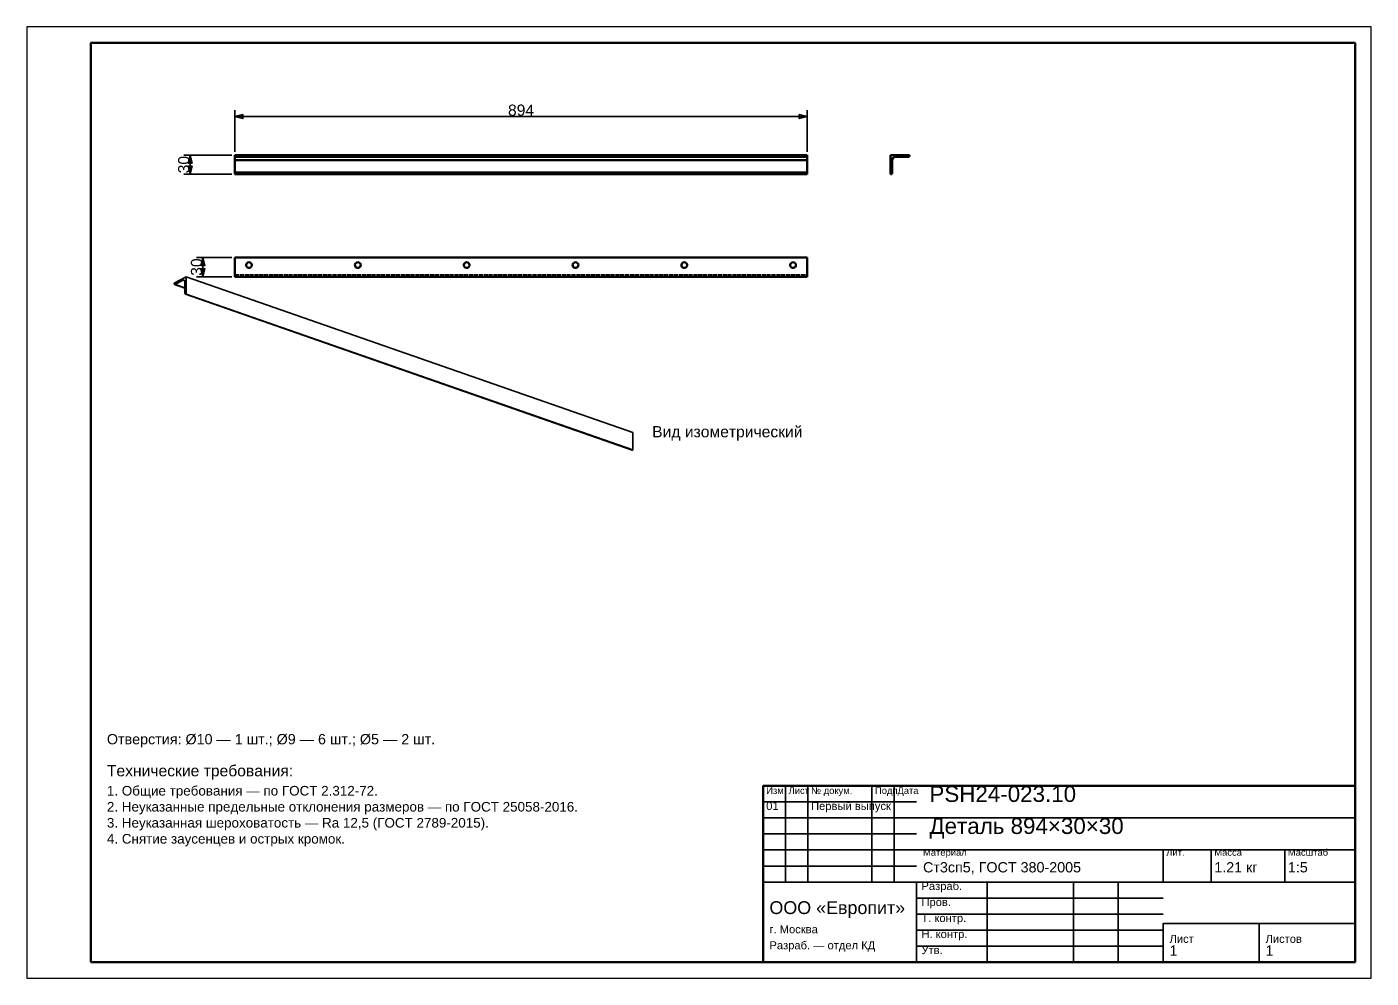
# Model space of a CAD drawing. Header units: millimetres. Extents: x 0 to 420, y 0 to 297.
import ezdxf
from ezdxf.enums import TextEntityAlignment as Align

# ---------------------------------------------------------------- set-up
doc = ezdxf.new("R2010")
doc.units = ezdxf.units.MM
doc.linetypes.add('DASHED', pattern=[1.524, 1.27, -0.254])
doc.styles.add('GOST', font='Arial')

msp = doc.modelspace()

# ---------------------------------------------------------------- linework, layer by layer
at = {"color": 7, "lineweight": 35}
for p, q in [((65, 258), (65, 271)), ((65, 269), (243.8, 269)), ((243.8, 258), (243.8, 271)), ((64, 257), (49, 257)), ((51, 251), (51, 257)), ((64, 251), (49, 251)), ((64, 225), (53, 225)), ((55, 219), (55, 225)), ((64, 219), (53, 219)), ((237, 30), (237, 60)), ((244, 30), (244, 60)), ((264, 30), (264, 60)), ((271, 30), (271, 60)), ((230, 55), (278, 55)), ((230, 50), (278, 50)), ((278, 50), (415, 50)), ((230, 45), (278, 45)), ((230, 40), (278, 40)), ((278, 40), (415, 40)), ((355, 30), (355, 40)), ((370, 30), (370, 40)), ((393, 30), (393, 40)), ((230, 35), (278, 35)), ((230, 30), (278, 30)), ((278, 30), (415, 30)), ((300, 5), (300, 30)), ((327, 5), (327, 30)), ((341, 5), (341, 30)), ((278, 25), (355, 25)), ((278, 20), (355, 20)), ((355, 17), (415, 17)), ((278, 15), (355, 15)), ((278, 10), (355, 10))]:
    msp.add_line(p, q, dxfattribs=at)
at = {"color": 1, "lineweight": 70}
for p, q in [((65, 257), (65, 256.9)), ((243.8, 257), (65, 257)), ((65, 256.9), (65, 256.84)), ((243.8, 256.9), (65, 256.9)), ((65, 256.84), (65, 256.79)), ((65, 256.79), (65, 256.73)), ((65, 256.73), (65, 256.68)), ((65, 256.68), (65, 256.63)), ((65, 256.63), (65, 256.59)), ((65, 256.59), (65, 256.55)), ((65, 256.55), (65, 256.51)), ((65, 256.51), (65, 256.48)), ((65, 256.48), (65, 256.45)), ((65, 256.45), (65, 256.43)), ((65, 256.43), (65, 256.41)), ((65, 256.41), (65, 256.4)), ((68.5, 256.4), (65, 256.4)), ((65, 256.4), (65, 256.39)), ((243.8, 256.4), (65, 256.4)), ((65, 256.4), (65, 256.4)), ((65, 256.39), (65, 256.37)), ((65, 256.37), (65, 256.34)), ((65, 256.34), (65, 256.3)), ((65, 256.3), (65, 256.25)), ((65, 256.25), (65, 256.18)), ((68.51, 256.4), (68.5, 256.4)), ((68.52, 256.4), (68.51, 256.4)), ((68.55, 256.4), (68.52, 256.4)), ((68.59, 256.4), (68.55, 256.4)), ((68.64, 256.4), (68.59, 256.4)), ((68.7, 256.4), (68.64, 256.4)), ((68.76, 256.4), (68.7, 256.4)), ((68.84, 256.4), (68.76, 256.4)), ((68.92, 256.4), (68.84, 256.4)), ((69.01, 256.4), (68.92, 256.4)), ((69.1, 256.4), (69.01, 256.4)), ((69.2, 256.4), (69.1, 256.4)), ((69.3, 256.4), (69.2, 256.4)), ((69.4, 256.4), (69.3, 256.4)), ((69.5, 256.4), (69.4, 256.4)), ((69.6, 256.4), (69.5, 256.4)), ((69.7, 256.4), (69.6, 256.4)), ((69.79, 256.4), (69.7, 256.4)), ((69.88, 256.4), (69.79, 256.4)), ((69.96, 256.4), (69.88, 256.4)), ((70.04, 256.4), (69.96, 256.4)), ((70.1, 256.4), (70.04, 256.4)), ((70.16, 256.4), (70.1, 256.4)), ((70.21, 256.4), (70.16, 256.4)), ((70.25, 256.4), (70.21, 256.4)), ((70.28, 256.4), (70.25, 256.4)), ((70.29, 256.4), (70.28, 256.4)), ((70.3, 256.4), (70.29, 256.4)), ((102.5, 256.4), (70.3, 256.4)), ((102.51, 256.4), (102.5, 256.4)), ((102.52, 256.4), (102.51, 256.4)), ((102.55, 256.4), (102.52, 256.4)), ((102.59, 256.4), (102.55, 256.4)), ((102.64, 256.4), (102.59, 256.4)), ((102.7, 256.4), (102.64, 256.4)), ((102.76, 256.4), (102.7, 256.4)), ((102.84, 256.4), (102.76, 256.4)), ((102.92, 256.4), (102.84, 256.4)), ((103.01, 256.4), (102.92, 256.4)), ((103.1, 256.4), (103.01, 256.4)), ((103.2, 256.4), (103.1, 256.4)), ((103.3, 256.4), (103.2, 256.4)), ((103.4, 256.4), (103.3, 256.4)), ((103.5, 256.4), (103.4, 256.4)), ((103.6, 256.4), (103.5, 256.4)), ((103.7, 256.4), (103.6, 256.4)), ((103.79, 256.4), (103.7, 256.4)), ((103.88, 256.4), (103.79, 256.4)), ((103.96, 256.4), (103.88, 256.4)), ((104.04, 256.4), (103.96, 256.4)), ((104.1, 256.4), (104.04, 256.4)), ((104.16, 256.4), (104.1, 256.4)), ((104.21, 256.4), (104.16, 256.4)), ((104.25, 256.4), (104.21, 256.4)), ((104.28, 256.4), (104.25, 256.4)), ((104.29, 256.4), (104.28, 256.4)), ((104.3, 256.4), (104.29, 256.4)), ((136.5, 256.4), (104.3, 256.4)), ((136.51, 256.4), (136.5, 256.4)), ((136.52, 256.4), (136.51, 256.4)), ((136.55, 256.4), (136.52, 256.4)), ((136.59, 256.4), (136.55, 256.4)), ((136.64, 256.4), (136.59, 256.4)), ((136.7, 256.4), (136.64, 256.4)), ((136.76, 256.4), (136.7, 256.4)), ((136.84, 256.4), (136.76, 256.4)), ((136.92, 256.4), (136.84, 256.4)), ((137.01, 256.4), (136.92, 256.4)), ((137.1, 256.4), (137.01, 256.4)), ((137.2, 256.4), (137.1, 256.4)), ((137.3, 256.4), (137.2, 256.4)), ((137.4, 256.4), (137.3, 256.4)), ((137.5, 256.4), (137.4, 256.4)), ((137.6, 256.4), (137.5, 256.4)), ((137.7, 256.4), (137.6, 256.4)), ((137.79, 256.4), (137.7, 256.4)), ((137.88, 256.4), (137.79, 256.4)), ((137.96, 256.4), (137.88, 256.4)), ((138.04, 256.4), (137.96, 256.4)), ((138.1, 256.4), (138.04, 256.4)), ((138.16, 256.4), (138.1, 256.4)), ((138.21, 256.4), (138.16, 256.4)), ((138.25, 256.4), (138.21, 256.4)), ((138.28, 256.4), (138.25, 256.4)), ((138.29, 256.4), (138.28, 256.4)), ((138.3, 256.4), (138.29, 256.4)), ((170.5, 256.4), (138.3, 256.4)), ((170.51, 256.4), (170.5, 256.4)), ((170.52, 256.4), (170.51, 256.4)), ((170.55, 256.4), (170.52, 256.4)), ((170.59, 256.4), (170.55, 256.4)), ((170.64, 256.4), (170.59, 256.4)), ((170.7, 256.4), (170.64, 256.4)), ((170.76, 256.4), (170.7, 256.4)), ((170.84, 256.4), (170.76, 256.4)), ((170.92, 256.4), (170.84, 256.4)), ((171.01, 256.4), (170.92, 256.4)), ((171.1, 256.4), (171.01, 256.4)), ((171.2, 256.4), (171.1, 256.4)), ((171.3, 256.4), (171.2, 256.4)), ((171.4, 256.4), (171.3, 256.4)), ((171.5, 256.4), (171.4, 256.4)), ((171.6, 256.4), (171.5, 256.4)), ((171.7, 256.4), (171.6, 256.4)), ((171.79, 256.4), (171.7, 256.4)), ((171.88, 256.4), (171.79, 256.4)), ((171.96, 256.4), (171.88, 256.4)), ((172.04, 256.4), (171.96, 256.4)), ((172.1, 256.4), (172.04, 256.4)), ((172.16, 256.4), (172.1, 256.4)), ((172.21, 256.4), (172.16, 256.4)), ((172.25, 256.4), (172.21, 256.4)), ((172.28, 256.4), (172.25, 256.4)), ((172.29, 256.4), (172.28, 256.4)), ((172.3, 256.4), (172.29, 256.4)), ((204.5, 256.4), (172.3, 256.4)), ((204.51, 256.4), (204.5, 256.4)), ((204.52, 256.4), (204.51, 256.4)), ((204.55, 256.4), (204.52, 256.4)), ((204.59, 256.4), (204.55, 256.4)), ((204.64, 256.4), (204.59, 256.4)), ((204.7, 256.4), (204.64, 256.4)), ((204.76, 256.4), (204.7, 256.4)), ((204.84, 256.4), (204.76, 256.4)), ((204.92, 256.4), (204.84, 256.4)), ((205.01, 256.4), (204.92, 256.4)), ((205.1, 256.4), (205.01, 256.4)), ((205.2, 256.4), (205.1, 256.4)), ((205.3, 256.4), (205.2, 256.4)), ((205.4, 256.4), (205.3, 256.4)), ((205.5, 256.4), (205.4, 256.4)), ((205.6, 256.4), (205.5, 256.4)), ((205.7, 256.4), (205.6, 256.4)), ((205.79, 256.4), (205.7, 256.4)), ((205.88, 256.4), (205.79, 256.4)), ((205.96, 256.4), (205.88, 256.4)), ((206.04, 256.4), (205.96, 256.4)), ((206.1, 256.4), (206.04, 256.4)), ((206.16, 256.4), (206.1, 256.4)), ((206.21, 256.4), (206.16, 256.4)), ((206.25, 256.4), (206.21, 256.4)), ((206.28, 256.4), (206.25, 256.4)), ((206.29, 256.4), (206.28, 256.4)), ((206.3, 256.4), (206.29, 256.4)), ((238.5, 256.4), (206.3, 256.4)), ((238.51, 256.4), (238.5, 256.4)), ((238.52, 256.4), (238.51, 256.4)), ((238.55, 256.4), (238.52, 256.4)), ((238.59, 256.4), (238.55, 256.4)), ((238.64, 256.4), (238.59, 256.4)), ((238.7, 256.4), (238.64, 256.4)), ((238.76, 256.4), (238.7, 256.4)), ((238.84, 256.4), (238.76, 256.4)), ((238.92, 256.4), (238.84, 256.4)), ((239.01, 256.4), (238.92, 256.4)), ((239.1, 256.4), (239.01, 256.4)), ((239.2, 256.4), (239.1, 256.4)), ((239.3, 256.4), (239.2, 256.4)), ((239.4, 256.4), (239.3, 256.4)), ((239.5, 256.4), (239.4, 256.4)), ((239.6, 256.4), (239.5, 256.4)), ((239.7, 256.4), (239.6, 256.4)), ((239.79, 256.4), (239.7, 256.4)), ((239.88, 256.4), (239.79, 256.4)), ((239.96, 256.4), (239.88, 256.4)), ((240.04, 256.4), (239.96, 256.4)), ((240.1, 256.4), (240.04, 256.4)), ((240.16, 256.4), (240.1, 256.4)), ((240.21, 256.4), (240.16, 256.4)), ((240.25, 256.4), (240.21, 256.4)), ((240.28, 256.4), (240.25, 256.4)), ((240.29, 256.4), (240.28, 256.4)), ((240.3, 256.4), (240.29, 256.4)), ((243.8, 256.4), (240.3, 256.4)), ((243.8, 257), (243.8, 256.9)), ((243.8, 256.9), (243.8, 256.84)), ((243.8, 256.84), (243.8, 256.79)), ((243.8, 256.79), (243.8, 256.73)), ((243.8, 256.73), (243.8, 256.68)), ((243.8, 256.68), (243.8, 256.63)), ((243.8, 256.63), (243.8, 256.59)), ((243.8, 256.59), (243.8, 256.55)), ((243.8, 256.55), (243.8, 256.51)), ((243.8, 256.51), (243.8, 256.48)), ((243.8, 256.48), (243.8, 256.45)), ((243.8, 256.45), (243.8, 256.43)), ((243.8, 256.43), (243.8, 256.41)), ((243.8, 256.41), (243.8, 256.4)), ((243.8, 256.4), (243.8, 256.39)), ((243.8, 256.4), (243.8, 256.4)), ((243.8, 256.39), (243.8, 256.37)), ((243.8, 256.37), (243.8, 256.34)), ((243.8, 256.34), (243.8, 256.3)), ((243.8, 256.3), (243.8, 256.25)), ((243.8, 256.25), (243.8, 256.18)), ((269.8, 257), (275.8, 257)), ((269.8, 251), (269.8, 257)), ((270.81, 256.21), (270.59, 255.99)), ((271.09, 256.35), (270.81, 256.21)), ((271.4, 256.4), (271.09, 256.35)), ((275.3, 256.4), (271.4, 256.4)), ((275.49, 256.44), (275.3, 256.4)), ((275.65, 256.55), (275.49, 256.44)), ((275.76, 256.71), (275.65, 256.55)), ((275.8, 256.9), (275.76, 256.71)), ((275.8, 257), (275.8, 256.9)), ((65, 256.18), (65, 256.11)), ((65, 256.11), (65, 256.02)), ((65, 256.02), (65, 255.93)), ((65, 255.93), (65, 255.83)), ((65, 255.83), (65, 255.73)), ((65, 255.73), (65, 255.62)), ((65, 255.62), (65, 255.51)), ((65, 255.51), (65, 255.4)), ((65, 255.4), (65, 251.5)), ((243.8, 255.4), (65, 255.4)), ((243.8, 256.18), (243.8, 256.11)), ((243.8, 256.11), (243.8, 256.02)), ((243.8, 256.02), (243.8, 255.93)), ((243.8, 255.93), (243.8, 255.83)), ((243.8, 255.83), (243.8, 255.73)), ((243.8, 255.73), (243.8, 255.62)), ((243.8, 255.62), (243.8, 255.51)), ((243.8, 255.51), (243.8, 255.4)), ((243.8, 255.4), (243.8, 251.5)), ((270.45, 255.71), (270.4, 255.4)), ((270.4, 255.4), (270.4, 251.5)), ((270.59, 255.99), (270.45, 255.71)), ((65, 251.5), (65, 251.44)), ((243.8, 251.5), (65, 251.5)), ((65, 251.44), (65, 251.39)), ((65, 251.39), (65, 251.33)), ((65, 251.33), (65, 251.28)), ((65, 251.28), (65, 251.23)), ((65, 251.23), (65, 251.19)), ((65, 251.19), (65, 251.15)), ((65, 251.15), (65, 251.11)), ((65, 251.11), (65, 251.08)), ((65, 251.08), (65, 251.05)), ((65, 251.05), (65, 251.03)), ((65, 251.03), (65, 251.01)), ((65, 251.01), (65, 251)), ((243.8, 251), (65, 251)), ((65, 251), (65, 251)), ((243.8, 251.5), (243.8, 251.44)), ((243.8, 251.44), (243.8, 251.39)), ((243.8, 251.39), (243.8, 251.33)), ((243.8, 251.33), (243.8, 251.28)), ((243.8, 251.28), (243.8, 251.23)), ((243.8, 251.23), (243.8, 251.19)), ((243.8, 251.19), (243.8, 251.15)), ((243.8, 251.15), (243.8, 251.11)), ((243.8, 251.11), (243.8, 251.08)), ((243.8, 251.08), (243.8, 251.05)), ((243.8, 251.05), (243.8, 251.03)), ((243.8, 251.03), (243.8, 251.01)), ((243.8, 251.01), (243.8, 251)), ((243.8, 251), (243.8, 251)), ((269.9, 251), (269.8, 251)), ((270.09, 251.04), (269.9, 251)), ((270.25, 251.15), (270.09, 251.04)), ((270.36, 251.31), (270.25, 251.15)), ((270.4, 251.5), (270.36, 251.31)), ((65, 225), (243.8, 225)), ((65, 219), (65, 225)), ((68.59, 223), (68.5, 222.68)), ((68.5, 222.68), (68.53, 222.35)), ((68.79, 223.27), (68.59, 223)), ((69.07, 223.44), (68.79, 223.27)), ((69.4, 223.5), (69.07, 223.44)), ((69.73, 223.44), (69.4, 223.5)), ((70.01, 223.27), (69.73, 223.44)), ((70.21, 223), (70.01, 223.27)), ((70.3, 222.68), (70.21, 223)), ((70.27, 222.35), (70.3, 222.68)), ((102.59, 223), (102.5, 222.68)), ((102.5, 222.68), (102.53, 222.35)), ((102.79, 223.27), (102.59, 223)), ((103.07, 223.44), (102.79, 223.27)), ((103.4, 223.5), (103.07, 223.44)), ((103.73, 223.44), (103.4, 223.5)), ((104.01, 223.27), (103.73, 223.44)), ((104.21, 223), (104.01, 223.27)), ((104.3, 222.68), (104.21, 223)), ((104.27, 222.35), (104.3, 222.68)), ((136.59, 223), (136.5, 222.68)), ((136.5, 222.68), (136.53, 222.35)), ((136.79, 223.27), (136.59, 223)), ((137.07, 223.44), (136.79, 223.27)), ((137.4, 223.5), (137.07, 223.44)), ((137.73, 223.44), (137.4, 223.5)), ((138.01, 223.27), (137.73, 223.44)), ((138.21, 223), (138.01, 223.27)), ((138.3, 222.68), (138.21, 223)), ((138.27, 222.35), (138.3, 222.68)), ((170.59, 223), (170.5, 222.68)), ((170.5, 222.68), (170.53, 222.35)), ((170.79, 223.27), (170.59, 223)), ((171.07, 223.44), (170.79, 223.27)), ((171.4, 223.5), (171.07, 223.44)), ((171.73, 223.44), (171.4, 223.5)), ((172.01, 223.27), (171.73, 223.44)), ((172.21, 223), (172.01, 223.27)), ((172.3, 222.68), (172.21, 223)), ((172.27, 222.35), (172.3, 222.68)), ((204.59, 223), (204.5, 222.68)), ((204.5, 222.68), (204.53, 222.35)), ((204.79, 223.27), (204.59, 223)), ((205.07, 223.44), (204.79, 223.27)), ((205.4, 223.5), (205.07, 223.44)), ((205.73, 223.44), (205.4, 223.5)), ((206.01, 223.27), (205.73, 223.44)), ((206.21, 223), (206.01, 223.27)), ((206.3, 222.68), (206.21, 223)), ((206.27, 222.35), (206.3, 222.68)), ((238.59, 223), (238.5, 222.68)), ((238.5, 222.68), (238.53, 222.35)), ((238.79, 223.27), (238.59, 223)), ((239.07, 223.44), (238.79, 223.27)), ((239.4, 223.5), (239.07, 223.44)), ((239.73, 223.44), (239.4, 223.5)), ((240.01, 223.27), (239.73, 223.44)), ((240.21, 223), (240.01, 223.27)), ((240.3, 222.68), (240.21, 223)), ((240.27, 222.35), (240.3, 222.68)), ((243.8, 219), (243.8, 225)), ((65, 219), (243.8, 219)), ((68.53, 222.35), (68.68, 222.06)), ((68.68, 222.06), (68.93, 221.83)), ((68.93, 221.83), (69.23, 221.72)), ((69.23, 221.72), (69.57, 221.72)), ((69.57, 221.72), (69.87, 221.83)), ((69.87, 221.83), (70.12, 222.06)), ((70.12, 222.06), (70.27, 222.35)), ((102.53, 222.35), (102.68, 222.06)), ((102.68, 222.06), (102.93, 221.83)), ((102.93, 221.83), (103.23, 221.72)), ((103.23, 221.72), (103.57, 221.72)), ((103.57, 221.72), (103.87, 221.83)), ((103.87, 221.83), (104.12, 222.06)), ((104.12, 222.06), (104.27, 222.35)), ((136.53, 222.35), (136.68, 222.06)), ((136.68, 222.06), (136.93, 221.83)), ((136.93, 221.83), (137.23, 221.72)), ((137.23, 221.72), (137.57, 221.72)), ((137.57, 221.72), (137.87, 221.83)), ((137.87, 221.83), (138.12, 222.06)), ((138.12, 222.06), (138.27, 222.35)), ((170.53, 222.35), (170.68, 222.06)), ((170.68, 222.06), (170.93, 221.83)), ((170.93, 221.83), (171.23, 221.72)), ((171.23, 221.72), (171.57, 221.72)), ((171.57, 221.72), (171.87, 221.83)), ((171.87, 221.83), (172.12, 222.06)), ((172.12, 222.06), (172.27, 222.35)), ((204.53, 222.35), (204.68, 222.06)), ((204.68, 222.06), (204.93, 221.83)), ((204.93, 221.83), (205.23, 221.72)), ((205.23, 221.72), (205.57, 221.72)), ((205.57, 221.72), (205.87, 221.83)), ((205.87, 221.83), (206.12, 222.06)), ((206.12, 222.06), (206.27, 222.35)), ((238.53, 222.35), (238.68, 222.06)), ((238.68, 222.06), (238.93, 221.83)), ((238.93, 221.83), (239.23, 221.72)), ((239.23, 221.72), (239.57, 221.72)), ((239.57, 221.72), (239.87, 221.83)), ((239.87, 221.83), (240.12, 222.06)), ((240.12, 222.06), (240.27, 222.35))]:
    msp.add_line(p, q, dxfattribs=at)
at = {"color": 5, "linetype": 'DASHED', "lineweight": 35}
for p, q in [((243.8, 257), (65, 257)), ((65, 251), (65, 257)), ((68.52, 257), (68.5, 257)), ((68.5, 257), (68.51, 257)), ((68.5, 256.4), (68.52, 256.4)), ((70.3, 256.4), (68.5, 256.4)), ((68.51, 257), (68.52, 257)), ((68.59, 257), (68.52, 257)), ((68.52, 257), (68.55, 257)), ((68.52, 256.4), (68.59, 256.4)), ((68.55, 257), (68.59, 257)), ((68.7, 257), (68.59, 257)), ((68.59, 257), (68.64, 257)), ((68.59, 256.4), (68.7, 256.4)), ((68.64, 257), (68.7, 257)), ((68.84, 257), (68.7, 257)), ((68.7, 257), (68.76, 257)), ((68.7, 256.4), (68.84, 256.4)), ((68.76, 257), (68.84, 257)), ((69.01, 257), (68.84, 257)), ((68.84, 257), (68.92, 257)), ((68.84, 256.4), (69.01, 256.4)), ((68.92, 257), (69.01, 257)), ((69.2, 257), (69.01, 257)), ((69.01, 257), (69.1, 257)), ((69.01, 256.4), (69.2, 256.4)), ((69.1, 257), (69.2, 257)), ((69.4, 257), (69.2, 257)), ((69.2, 257), (69.3, 257)), ((69.2, 256.4), (69.4, 256.4)), ((69.3, 257), (69.4, 257)), ((69.4, 257), (69.5, 257)), ((69.6, 257), (69.4, 257)), ((69.4, 256.4), (69.6, 256.4)), ((69.5, 257), (69.6, 257)), ((69.6, 257), (69.7, 257)), ((69.79, 257), (69.6, 257)), ((69.6, 256.4), (69.79, 256.4)), ((69.7, 257), (69.79, 257)), ((69.79, 257), (69.88, 257)), ((69.96, 257), (69.79, 257)), ((69.79, 256.4), (69.96, 256.4)), ((69.88, 257), (69.96, 257)), ((69.96, 257), (70.04, 257)), ((70.1, 257), (69.96, 257)), ((69.96, 256.4), (70.1, 256.4)), ((70.04, 257), (70.1, 257)), ((70.1, 257), (70.16, 257)), ((70.21, 257), (70.1, 257)), ((70.1, 256.4), (70.21, 256.4)), ((70.16, 257), (70.21, 257)), ((70.21, 257), (70.25, 257)), ((70.28, 257), (70.21, 257)), ((70.21, 256.4), (70.28, 256.4)), ((70.25, 257), (70.28, 257)), ((70.28, 257), (70.29, 257)), ((70.3, 257), (70.28, 257)), ((70.28, 256.4), (70.3, 256.4)), ((70.29, 257), (70.3, 257)), ((102.52, 257), (102.5, 257)), ((102.5, 257), (102.51, 257)), ((102.5, 256.4), (102.52, 256.4)), ((104.3, 256.4), (102.5, 256.4)), ((102.51, 257), (102.52, 257)), ((102.59, 257), (102.52, 257)), ((102.52, 257), (102.55, 257)), ((102.52, 256.4), (102.59, 256.4)), ((102.55, 257), (102.59, 257)), ((102.7, 257), (102.59, 257)), ((102.59, 257), (102.64, 257)), ((102.59, 256.4), (102.7, 256.4)), ((102.64, 257), (102.7, 257)), ((102.84, 257), (102.7, 257)), ((102.7, 257), (102.76, 257)), ((102.7, 256.4), (102.84, 256.4)), ((102.76, 257), (102.84, 257)), ((103.01, 257), (102.84, 257)), ((102.84, 257), (102.92, 257)), ((102.84, 256.4), (103.01, 256.4)), ((102.92, 257), (103.01, 257)), ((103.2, 257), (103.01, 257)), ((103.01, 257), (103.1, 257)), ((103.01, 256.4), (103.2, 256.4)), ((103.1, 257), (103.2, 257)), ((103.4, 257), (103.2, 257)), ((103.2, 257), (103.3, 257)), ((103.2, 256.4), (103.4, 256.4)), ((103.3, 257), (103.4, 257)), ((103.4, 257), (103.5, 257)), ((103.6, 257), (103.4, 257)), ((103.4, 256.4), (103.6, 256.4)), ((103.5, 257), (103.6, 257)), ((103.6, 257), (103.7, 257)), ((103.79, 257), (103.6, 257)), ((103.6, 256.4), (103.79, 256.4)), ((103.7, 257), (103.79, 257)), ((103.79, 257), (103.88, 257)), ((103.96, 257), (103.79, 257)), ((103.79, 256.4), (103.96, 256.4)), ((103.88, 257), (103.96, 257)), ((103.96, 257), (104.04, 257)), ((104.1, 257), (103.96, 257)), ((103.96, 256.4), (104.1, 256.4)), ((104.04, 257), (104.1, 257)), ((104.1, 257), (104.16, 257)), ((104.21, 257), (104.1, 257)), ((104.1, 256.4), (104.21, 256.4)), ((104.16, 257), (104.21, 257)), ((104.21, 257), (104.25, 257)), ((104.28, 257), (104.21, 257)), ((104.21, 256.4), (104.28, 256.4)), ((104.25, 257), (104.28, 257)), ((104.28, 257), (104.29, 257)), ((104.3, 257), (104.28, 257)), ((104.28, 256.4), (104.3, 256.4)), ((104.29, 257), (104.3, 257)), ((136.52, 257), (136.5, 257)), ((136.5, 257), (136.51, 257)), ((136.5, 256.4), (136.52, 256.4)), ((138.3, 256.4), (136.5, 256.4)), ((136.51, 257), (136.52, 257)), ((136.59, 257), (136.52, 257)), ((136.52, 257), (136.55, 257)), ((136.52, 256.4), (136.59, 256.4)), ((136.55, 257), (136.59, 257)), ((136.7, 257), (136.59, 257)), ((136.59, 257), (136.64, 257)), ((136.59, 256.4), (136.7, 256.4)), ((136.64, 257), (136.7, 257)), ((136.84, 257), (136.7, 257)), ((136.7, 257), (136.76, 257)), ((136.7, 256.4), (136.84, 256.4)), ((136.76, 257), (136.84, 257)), ((137.01, 257), (136.84, 257)), ((136.84, 257), (136.92, 257)), ((136.84, 256.4), (137.01, 256.4)), ((136.92, 257), (137.01, 257)), ((137.2, 257), (137.01, 257)), ((137.01, 257), (137.1, 257)), ((137.01, 256.4), (137.2, 256.4)), ((137.1, 257), (137.2, 257)), ((137.4, 257), (137.2, 257)), ((137.2, 257), (137.3, 257)), ((137.2, 256.4), (137.4, 256.4)), ((137.3, 257), (137.4, 257)), ((137.4, 257), (137.5, 257)), ((137.6, 257), (137.4, 257)), ((137.4, 256.4), (137.6, 256.4)), ((137.5, 257), (137.6, 257)), ((137.6, 257), (137.7, 257)), ((137.79, 257), (137.6, 257)), ((137.6, 256.4), (137.79, 256.4)), ((137.7, 257), (137.79, 257)), ((137.79, 257), (137.88, 257)), ((137.96, 257), (137.79, 257)), ((137.79, 256.4), (137.96, 256.4)), ((137.88, 257), (137.96, 257)), ((137.96, 257), (138.04, 257)), ((138.1, 257), (137.96, 257)), ((137.96, 256.4), (138.1, 256.4)), ((138.04, 257), (138.1, 257)), ((138.1, 257), (138.16, 257)), ((138.21, 257), (138.1, 257)), ((138.1, 256.4), (138.21, 256.4)), ((138.16, 257), (138.21, 257)), ((138.21, 257), (138.25, 257)), ((138.28, 257), (138.21, 257)), ((138.21, 256.4), (138.28, 256.4)), ((138.25, 257), (138.28, 257)), ((138.28, 257), (138.29, 257)), ((138.3, 257), (138.28, 257)), ((138.28, 256.4), (138.3, 256.4)), ((138.29, 257), (138.3, 257)), ((170.52, 257), (170.5, 257)), ((170.5, 257), (170.51, 257)), ((170.5, 256.4), (170.52, 256.4)), ((172.3, 256.4), (170.5, 256.4)), ((170.51, 257), (170.52, 257)), ((170.59, 257), (170.52, 257)), ((170.52, 257), (170.55, 257)), ((170.52, 256.4), (170.59, 256.4)), ((170.55, 257), (170.59, 257)), ((170.7, 257), (170.59, 257)), ((170.59, 257), (170.64, 257)), ((170.59, 256.4), (170.7, 256.4)), ((170.64, 257), (170.7, 257)), ((170.84, 257), (170.7, 257)), ((170.7, 257), (170.76, 257)), ((170.7, 256.4), (170.84, 256.4)), ((170.76, 257), (170.84, 257)), ((171.01, 257), (170.84, 257)), ((170.84, 257), (170.92, 257)), ((170.84, 256.4), (171.01, 256.4)), ((170.92, 257), (171.01, 257)), ((171.2, 257), (171.01, 257)), ((171.01, 257), (171.1, 257)), ((171.01, 256.4), (171.2, 256.4)), ((171.1, 257), (171.2, 257)), ((171.4, 257), (171.2, 257)), ((171.2, 257), (171.3, 257)), ((171.2, 256.4), (171.4, 256.4)), ((171.3, 257), (171.4, 257)), ((171.4, 257), (171.5, 257)), ((171.6, 257), (171.4, 257)), ((171.4, 256.4), (171.6, 256.4)), ((171.5, 257), (171.6, 257)), ((171.6, 257), (171.7, 257)), ((171.79, 257), (171.6, 257)), ((171.6, 256.4), (171.79, 256.4)), ((171.7, 257), (171.79, 257)), ((171.79, 257), (171.88, 257)), ((171.96, 257), (171.79, 257)), ((171.79, 256.4), (171.96, 256.4)), ((171.88, 257), (171.96, 257)), ((171.96, 257), (172.04, 257)), ((172.1, 257), (171.96, 257)), ((171.96, 256.4), (172.1, 256.4)), ((172.04, 257), (172.1, 257)), ((172.1, 257), (172.16, 257)), ((172.21, 257), (172.1, 257)), ((172.1, 256.4), (172.21, 256.4)), ((172.16, 257), (172.21, 257)), ((172.21, 257), (172.25, 257)), ((172.28, 257), (172.21, 257)), ((172.21, 256.4), (172.28, 256.4)), ((172.25, 257), (172.28, 257)), ((172.28, 257), (172.29, 257)), ((172.3, 257), (172.28, 257)), ((172.28, 256.4), (172.3, 256.4)), ((172.29, 257), (172.3, 257)), ((204.52, 257), (204.5, 257)), ((204.5, 257), (204.51, 257)), ((204.5, 256.4), (204.52, 256.4)), ((206.3, 256.4), (204.5, 256.4)), ((204.51, 257), (204.52, 257)), ((204.59, 257), (204.52, 257)), ((204.52, 257), (204.55, 257)), ((204.52, 256.4), (204.59, 256.4)), ((204.55, 257), (204.59, 257)), ((204.7, 257), (204.59, 257)), ((204.59, 257), (204.64, 257)), ((204.59, 256.4), (204.7, 256.4)), ((204.64, 257), (204.7, 257)), ((204.84, 257), (204.7, 257)), ((204.7, 257), (204.76, 257)), ((204.7, 256.4), (204.84, 256.4)), ((204.76, 257), (204.84, 257)), ((205.01, 257), (204.84, 257)), ((204.84, 257), (204.92, 257)), ((204.84, 256.4), (205.01, 256.4)), ((204.92, 257), (205.01, 257)), ((205.2, 257), (205.01, 257)), ((205.01, 257), (205.1, 257)), ((205.01, 256.4), (205.2, 256.4)), ((205.1, 257), (205.2, 257)), ((205.4, 257), (205.2, 257)), ((205.2, 257), (205.3, 257)), ((205.2, 256.4), (205.4, 256.4)), ((205.3, 257), (205.4, 257)), ((205.4, 257), (205.5, 257)), ((205.6, 257), (205.4, 257)), ((205.4, 256.4), (205.6, 256.4)), ((205.5, 257), (205.6, 257)), ((205.6, 257), (205.7, 257)), ((205.79, 257), (205.6, 257)), ((205.6, 256.4), (205.79, 256.4)), ((205.7, 257), (205.79, 257)), ((205.79, 257), (205.88, 257)), ((205.96, 257), (205.79, 257)), ((205.79, 256.4), (205.96, 256.4)), ((205.88, 257), (205.96, 257)), ((205.96, 257), (206.04, 257)), ((206.1, 257), (205.96, 257)), ((205.96, 256.4), (206.1, 256.4)), ((206.04, 257), (206.1, 257)), ((206.1, 257), (206.16, 257)), ((206.21, 257), (206.1, 257)), ((206.1, 256.4), (206.21, 256.4)), ((206.16, 257), (206.21, 257)), ((206.21, 257), (206.25, 257)), ((206.28, 257), (206.21, 257)), ((206.21, 256.4), (206.28, 256.4)), ((206.25, 257), (206.28, 257)), ((206.28, 257), (206.29, 257)), ((206.3, 257), (206.28, 257)), ((206.28, 256.4), (206.3, 256.4)), ((206.29, 257), (206.3, 257)), ((238.52, 257), (238.5, 257)), ((238.5, 257), (238.51, 257)), ((238.5, 256.4), (238.52, 256.4)), ((240.3, 256.4), (238.5, 256.4)), ((238.51, 257), (238.52, 257)), ((238.59, 257), (238.52, 257)), ((238.52, 257), (238.55, 257)), ((238.52, 256.4), (238.59, 256.4)), ((238.55, 257), (238.59, 257)), ((238.7, 257), (238.59, 257)), ((238.59, 257), (238.64, 257)), ((238.59, 256.4), (238.7, 256.4)), ((238.64, 257), (238.7, 257)), ((238.84, 257), (238.7, 257)), ((238.7, 257), (238.76, 257)), ((238.7, 256.4), (238.84, 256.4)), ((238.76, 257), (238.84, 257)), ((239.01, 257), (238.84, 257)), ((238.84, 257), (238.92, 257)), ((238.84, 256.4), (239.01, 256.4)), ((238.92, 257), (239.01, 257)), ((239.2, 257), (239.01, 257)), ((239.01, 257), (239.1, 257)), ((239.01, 256.4), (239.2, 256.4)), ((239.1, 257), (239.2, 257)), ((239.4, 257), (239.2, 257)), ((239.2, 257), (239.3, 257)), ((239.2, 256.4), (239.4, 256.4)), ((239.3, 257), (239.4, 257)), ((239.4, 257), (239.5, 257)), ((239.6, 257), (239.4, 257)), ((239.4, 256.4), (239.6, 256.4)), ((239.5, 257), (239.6, 257)), ((239.6, 257), (239.7, 257)), ((239.79, 257), (239.6, 257)), ((239.6, 256.4), (239.79, 256.4)), ((239.7, 257), (239.79, 257)), ((239.79, 257), (239.88, 257)), ((239.96, 257), (239.79, 257)), ((239.79, 256.4), (239.96, 256.4)), ((239.88, 257), (239.96, 257)), ((239.96, 257), (240.04, 257)), ((240.1, 257), (239.96, 257)), ((239.96, 256.4), (240.1, 256.4)), ((240.04, 257), (240.1, 257)), ((240.1, 257), (240.16, 257)), ((240.21, 257), (240.1, 257)), ((240.1, 256.4), (240.21, 256.4)), ((240.16, 257), (240.21, 257)), ((240.21, 257), (240.25, 257)), ((240.28, 257), (240.21, 257)), ((240.21, 256.4), (240.28, 256.4)), ((240.25, 257), (240.28, 257)), ((240.28, 257), (240.29, 257)), ((240.3, 257), (240.28, 257)), ((240.28, 256.4), (240.3, 256.4)), ((240.29, 257), (240.3, 257)), ((243.8, 251), (243.8, 257)), ((269.8, 257), (275.8, 257)), ((269.8, 251), (269.8, 257)), ((270.81, 256.21), (270.59, 255.99)), ((271.09, 256.35), (270.81, 256.21)), ((271.4, 256.4), (271.09, 256.35)), ((275.3, 256.4), (271.4, 256.4)), ((272.52, 257), (272.5, 257)), ((272.5, 257), (272.52, 257)), ((272.52, 257), (272.5, 257)), ((272.5, 257), (272.52, 257)), ((272.52, 257), (272.5, 257)), ((272.5, 257), (272.52, 257)), ((272.52, 257), (272.5, 257)), ((272.5, 257), (272.52, 257)), ((272.52, 257), (272.5, 257)), ((272.5, 257), (272.52, 257)), ((272.52, 257), (272.5, 257)), ((272.5, 257), (272.52, 257)), ((272.52, 256.4), (272.5, 256.4)), ((272.5, 256.4), (272.52, 256.4)), ((272.52, 256.4), (272.5, 256.4)), ((272.5, 256.4), (272.52, 256.4)), ((272.52, 256.4), (272.5, 256.4)), ((272.5, 256.4), (272.52, 256.4)), ((272.52, 256.4), (272.5, 256.4)), ((272.5, 256.4), (272.52, 256.4)), ((272.52, 256.4), (272.5, 256.4)), ((272.5, 256.4), (272.52, 256.4)), ((272.52, 256.4), (272.5, 256.4)), ((272.5, 256.4), (272.52, 256.4)), ((272.59, 257), (272.52, 257)), ((272.52, 257), (272.59, 257)), ((272.59, 257), (272.52, 257)), ((272.52, 257), (272.59, 257)), ((272.59, 257), (272.52, 257)), ((272.52, 257), (272.59, 257)), ((272.59, 257), (272.52, 257)), ((272.52, 257), (272.59, 257)), ((272.59, 257), (272.52, 257)), ((272.52, 257), (272.59, 257)), ((272.59, 257), (272.52, 257)), ((272.52, 257), (272.59, 257)), ((272.59, 256.4), (272.52, 256.4)), ((272.52, 256.4), (272.59, 256.4)), ((272.59, 256.4), (272.52, 256.4)), ((272.52, 256.4), (272.59, 256.4)), ((272.59, 256.4), (272.52, 256.4)), ((272.52, 256.4), (272.59, 256.4)), ((272.59, 256.4), (272.52, 256.4)), ((272.52, 256.4), (272.59, 256.4)), ((272.59, 256.4), (272.52, 256.4)), ((272.52, 256.4), (272.59, 256.4)), ((272.59, 256.4), (272.52, 256.4)), ((272.52, 256.4), (272.59, 256.4)), ((272.7, 257), (272.59, 257)), ((272.59, 257), (272.7, 257)), ((272.7, 257), (272.59, 257)), ((272.59, 257), (272.7, 257)), ((272.7, 257), (272.59, 257)), ((272.59, 257), (272.7, 257)), ((272.7, 257), (272.59, 257)), ((272.59, 257), (272.7, 257)), ((272.7, 257), (272.59, 257)), ((272.59, 257), (272.7, 257)), ((272.7, 257), (272.59, 257)), ((272.59, 257), (272.7, 257)), ((272.7, 256.4), (272.59, 256.4)), ((272.59, 256.4), (272.7, 256.4)), ((272.7, 256.4), (272.59, 256.4)), ((272.59, 256.4), (272.7, 256.4)), ((272.7, 256.4), (272.59, 256.4)), ((272.59, 256.4), (272.7, 256.4)), ((272.7, 256.4), (272.59, 256.4)), ((272.59, 256.4), (272.7, 256.4)), ((272.7, 256.4), (272.59, 256.4)), ((272.59, 256.4), (272.7, 256.4)), ((272.7, 256.4), (272.59, 256.4)), ((272.59, 256.4), (272.7, 256.4)), ((272.84, 257), (272.7, 257)), ((272.7, 257), (272.84, 257)), ((272.84, 257), (272.7, 257)), ((272.7, 257), (272.84, 257)), ((272.84, 257), (272.7, 257)), ((272.7, 257), (272.84, 257)), ((272.84, 257), (272.7, 257)), ((272.7, 257), (272.84, 257)), ((272.84, 257), (272.7, 257)), ((272.7, 257), (272.84, 257)), ((272.84, 257), (272.7, 257)), ((272.7, 257), (272.84, 257)), ((272.84, 256.4), (272.7, 256.4)), ((272.7, 256.4), (272.84, 256.4)), ((272.84, 256.4), (272.7, 256.4)), ((272.7, 256.4), (272.84, 256.4)), ((272.84, 256.4), (272.7, 256.4)), ((272.7, 256.4), (272.84, 256.4)), ((272.84, 256.4), (272.7, 256.4)), ((272.7, 256.4), (272.84, 256.4)), ((272.84, 256.4), (272.7, 256.4)), ((272.7, 256.4), (272.84, 256.4)), ((272.84, 256.4), (272.7, 256.4)), ((272.7, 256.4), (272.84, 256.4)), ((273.01, 257), (272.84, 257)), ((272.84, 257), (273.01, 257)), ((273.01, 257), (272.84, 257)), ((272.84, 257), (273.01, 257)), ((273.01, 257), (272.84, 257)), ((272.84, 257), (273.01, 257)), ((273.01, 257), (272.84, 257)), ((272.84, 257), (273.01, 257)), ((273.01, 257), (272.84, 257)), ((272.84, 257), (273.01, 257)), ((273.01, 257), (272.84, 257)), ((272.84, 257), (273.01, 257)), ((273.01, 256.4), (272.84, 256.4)), ((272.84, 256.4), (273.01, 256.4)), ((273.01, 256.4), (272.84, 256.4)), ((272.84, 256.4), (273.01, 256.4)), ((273.01, 256.4), (272.84, 256.4)), ((272.84, 256.4), (273.01, 256.4)), ((273.01, 256.4), (272.84, 256.4)), ((272.84, 256.4), (273.01, 256.4)), ((273.01, 256.4), (272.84, 256.4)), ((272.84, 256.4), (273.01, 256.4)), ((273.01, 256.4), (272.84, 256.4)), ((272.84, 256.4), (273.01, 256.4)), ((273.2, 257), (273.01, 257)), ((273.01, 257), (273.2, 257)), ((273.2, 257), (273.01, 257)), ((273.01, 257), (273.2, 257)), ((273.2, 257), (273.01, 257)), ((273.01, 257), (273.2, 257)), ((273.2, 257), (273.01, 257)), ((273.01, 257), (273.2, 257)), ((273.2, 257), (273.01, 257)), ((273.01, 257), (273.2, 257)), ((273.2, 257), (273.01, 257)), ((273.01, 257), (273.2, 257)), ((273.2, 256.4), (273.01, 256.4)), ((273.01, 256.4), (273.2, 256.4)), ((273.2, 256.4), (273.01, 256.4)), ((273.01, 256.4), (273.2, 256.4)), ((273.2, 256.4), (273.01, 256.4)), ((273.01, 256.4), (273.2, 256.4)), ((273.2, 256.4), (273.01, 256.4)), ((273.01, 256.4), (273.2, 256.4)), ((273.2, 256.4), (273.01, 256.4)), ((273.01, 256.4), (273.2, 256.4)), ((273.2, 256.4), (273.01, 256.4)), ((273.01, 256.4), (273.2, 256.4)), ((273.4, 257), (273.2, 257)), ((273.2, 257), (273.4, 257)), ((273.4, 257), (273.2, 257)), ((273.2, 257), (273.4, 257)), ((273.4, 257), (273.2, 257)), ((273.2, 257), (273.4, 257)), ((273.4, 257), (273.2, 257)), ((273.2, 257), (273.4, 257)), ((273.4, 257), (273.2, 257)), ((273.2, 257), (273.4, 257)), ((273.4, 257), (273.2, 257)), ((273.2, 257), (273.4, 257)), ((273.4, 256.4), (273.2, 256.4)), ((273.2, 256.4), (273.4, 256.4)), ((273.4, 256.4), (273.2, 256.4)), ((273.2, 256.4), (273.4, 256.4)), ((273.4, 256.4), (273.2, 256.4)), ((273.2, 256.4), (273.4, 256.4)), ((273.4, 256.4), (273.2, 256.4)), ((273.2, 256.4), (273.4, 256.4)), ((273.4, 256.4), (273.2, 256.4)), ((273.2, 256.4), (273.4, 256.4)), ((273.4, 256.4), (273.2, 256.4)), ((273.2, 256.4), (273.4, 256.4)), ((273.6, 257), (273.4, 257)), ((273.4, 257), (273.6, 257)), ((273.6, 257), (273.4, 257)), ((273.4, 257), (273.6, 257)), ((273.6, 257), (273.4, 257)), ((273.4, 257), (273.6, 257)), ((273.6, 257), (273.4, 257)), ((273.4, 257), (273.6, 257)), ((273.6, 257), (273.4, 257)), ((273.4, 257), (273.6, 257)), ((273.6, 257), (273.4, 257)), ((273.4, 257), (273.6, 257)), ((273.6, 256.4), (273.4, 256.4)), ((273.4, 256.4), (273.6, 256.4)), ((273.6, 256.4), (273.4, 256.4)), ((273.4, 256.4), (273.6, 256.4)), ((273.6, 256.4), (273.4, 256.4)), ((273.4, 256.4), (273.6, 256.4)), ((273.6, 256.4), (273.4, 256.4)), ((273.4, 256.4), (273.6, 256.4)), ((273.6, 256.4), (273.4, 256.4)), ((273.4, 256.4), (273.6, 256.4)), ((273.6, 256.4), (273.4, 256.4)), ((273.4, 256.4), (273.6, 256.4)), ((273.79, 257), (273.6, 257)), ((273.6, 257), (273.79, 257)), ((273.79, 257), (273.6, 257)), ((273.6, 257), (273.79, 257)), ((273.79, 257), (273.6, 257)), ((273.6, 257), (273.79, 257)), ((273.79, 257), (273.6, 257)), ((273.6, 257), (273.79, 257)), ((273.79, 257), (273.6, 257)), ((273.6, 257), (273.79, 257)), ((273.79, 257), (273.6, 257)), ((273.6, 257), (273.79, 257)), ((273.79, 256.4), (273.6, 256.4)), ((273.6, 256.4), (273.79, 256.4)), ((273.79, 256.4), (273.6, 256.4)), ((273.6, 256.4), (273.79, 256.4)), ((273.79, 256.4), (273.6, 256.4)), ((273.6, 256.4), (273.79, 256.4)), ((273.79, 256.4), (273.6, 256.4)), ((273.6, 256.4), (273.79, 256.4)), ((273.79, 256.4), (273.6, 256.4)), ((273.6, 256.4), (273.79, 256.4)), ((273.79, 256.4), (273.6, 256.4)), ((273.6, 256.4), (273.79, 256.4)), ((273.96, 257), (273.79, 257)), ((273.79, 257), (273.96, 257)), ((273.96, 257), (273.79, 257)), ((273.79, 257), (273.96, 257)), ((273.96, 257), (273.79, 257)), ((273.79, 257), (273.96, 257)), ((273.96, 257), (273.79, 257)), ((273.79, 257), (273.96, 257)), ((273.96, 257), (273.79, 257)), ((273.79, 257), (273.96, 257)), ((273.96, 257), (273.79, 257)), ((273.79, 257), (273.96, 257)), ((273.96, 256.4), (273.79, 256.4)), ((273.79, 256.4), (273.96, 256.4)), ((273.96, 256.4), (273.79, 256.4)), ((273.79, 256.4), (273.96, 256.4)), ((273.96, 256.4), (273.79, 256.4)), ((273.79, 256.4), (273.96, 256.4)), ((273.96, 256.4), (273.79, 256.4)), ((273.79, 256.4), (273.96, 256.4)), ((273.96, 256.4), (273.79, 256.4)), ((273.79, 256.4), (273.96, 256.4)), ((273.96, 256.4), (273.79, 256.4)), ((273.79, 256.4), (273.96, 256.4)), ((274.1, 257), (273.96, 257)), ((273.96, 257), (274.1, 257)), ((274.1, 257), (273.96, 257)), ((273.96, 257), (274.1, 257)), ((274.1, 257), (273.96, 257)), ((273.96, 257), (274.1, 257)), ((274.1, 257), (273.96, 257)), ((273.96, 257), (274.1, 257)), ((274.1, 257), (273.96, 257)), ((273.96, 257), (274.1, 257)), ((274.1, 257), (273.96, 257)), ((273.96, 257), (274.1, 257)), ((274.1, 256.4), (273.96, 256.4)), ((273.96, 256.4), (274.1, 256.4)), ((274.1, 256.4), (273.96, 256.4)), ((273.96, 256.4), (274.1, 256.4)), ((274.1, 256.4), (273.96, 256.4)), ((273.96, 256.4), (274.1, 256.4)), ((274.1, 256.4), (273.96, 256.4)), ((273.96, 256.4), (274.1, 256.4)), ((274.1, 256.4), (273.96, 256.4)), ((273.96, 256.4), (274.1, 256.4)), ((274.1, 256.4), (273.96, 256.4)), ((273.96, 256.4), (274.1, 256.4)), ((274.21, 257), (274.1, 257)), ((274.1, 257), (274.21, 257)), ((274.21, 257), (274.1, 257)), ((274.1, 257), (274.21, 257)), ((274.21, 257), (274.1, 257)), ((274.1, 257), (274.21, 257)), ((274.21, 257), (274.1, 257)), ((274.1, 257), (274.21, 257)), ((274.21, 257), (274.1, 257)), ((274.1, 257), (274.21, 257)), ((274.21, 257), (274.1, 257)), ((274.1, 257), (274.21, 257)), ((274.21, 256.4), (274.1, 256.4)), ((274.1, 256.4), (274.21, 256.4)), ((274.21, 256.4), (274.1, 256.4)), ((274.1, 256.4), (274.21, 256.4)), ((274.21, 256.4), (274.1, 256.4)), ((274.1, 256.4), (274.21, 256.4)), ((274.21, 256.4), (274.1, 256.4)), ((274.1, 256.4), (274.21, 256.4)), ((274.21, 256.4), (274.1, 256.4)), ((274.1, 256.4), (274.21, 256.4)), ((274.21, 256.4), (274.1, 256.4)), ((274.1, 256.4), (274.21, 256.4)), ((274.28, 257), (274.21, 257)), ((274.21, 257), (274.28, 257)), ((274.28, 257), (274.21, 257)), ((274.21, 257), (274.28, 257)), ((274.28, 257), (274.21, 257)), ((274.21, 257), (274.28, 257)), ((274.28, 257), (274.21, 257)), ((274.21, 257), (274.28, 257)), ((274.28, 257), (274.21, 257)), ((274.21, 257), (274.28, 257)), ((274.28, 257), (274.21, 257)), ((274.21, 257), (274.28, 257)), ((274.28, 256.4), (274.21, 256.4)), ((274.21, 256.4), (274.28, 256.4)), ((274.28, 256.4), (274.21, 256.4)), ((274.21, 256.4), (274.28, 256.4)), ((274.28, 256.4), (274.21, 256.4)), ((274.21, 256.4), (274.28, 256.4)), ((274.28, 256.4), (274.21, 256.4)), ((274.21, 256.4), (274.28, 256.4)), ((274.28, 256.4), (274.21, 256.4)), ((274.21, 256.4), (274.28, 256.4)), ((274.28, 256.4), (274.21, 256.4)), ((274.21, 256.4), (274.28, 256.4)), ((274.3, 257), (274.28, 257)), ((274.28, 257), (274.3, 257)), ((274.3, 257), (274.28, 257)), ((274.28, 257), (274.3, 257)), ((274.3, 257), (274.28, 257)), ((274.28, 257), (274.3, 257)), ((274.3, 257), (274.28, 257)), ((274.28, 257), (274.3, 257)), ((274.3, 257), (274.28, 257)), ((274.28, 257), (274.3, 257)), ((274.3, 257), (274.28, 257)), ((274.28, 257), (274.3, 257)), ((274.3, 256.4), (274.28, 256.4)), ((274.28, 256.4), (274.3, 256.4)), ((274.3, 256.4), (274.28, 256.4)), ((274.28, 256.4), (274.3, 256.4)), ((274.3, 256.4), (274.28, 256.4)), ((274.28, 256.4), (274.3, 256.4)), ((274.3, 256.4), (274.28, 256.4)), ((274.28, 256.4), (274.3, 256.4)), ((274.3, 256.4), (274.28, 256.4)), ((274.28, 256.4), (274.3, 256.4)), ((274.3, 256.4), (274.28, 256.4)), ((274.28, 256.4), (274.3, 256.4)), ((274.3, 256.4), (274.3, 257)), ((274.3, 256.4), (274.3, 257)), ((274.3, 256.4), (274.3, 257)), ((274.3, 256.4), (274.3, 257)), ((274.3, 256.4), (274.3, 257)), ((274.3, 256.4), (274.3, 257)), ((275.49, 256.44), (275.3, 256.4)), ((275.65, 256.55), (275.49, 256.44)), ((275.76, 256.71), (275.65, 256.55)), ((275.8, 256.9), (275.76, 256.71)), ((275.8, 257), (275.8, 256.9)), ((270.45, 255.71), (270.4, 255.4)), ((270.4, 255.4), (270.4, 251.5)), ((270.59, 255.99), (270.45, 255.71)), ((243.8, 251), (65, 251)), ((269.9, 251), (269.8, 251)), ((270.09, 251.04), (269.9, 251)), ((270.25, 251.15), (270.09, 251.04)), ((270.36, 251.31), (270.25, 251.15)), ((270.4, 251.5), (270.36, 251.31)), ((65, 225), (65, 225)), ((65, 225), (65, 224.99)), ((65, 225), (243.8, 225)), ((65, 224.99), (65, 224.97)), ((65, 224.97), (65, 224.95)), ((65, 224.95), (65, 224.92)), ((65, 224.92), (65, 224.89)), ((65, 224.89), (65, 224.85)), ((65, 224.85), (65, 224.81)), ((65, 224.81), (65, 224.77)), ((65, 224.77), (65, 224.72)), ((65, 224.72), (65, 224.67)), ((65, 224.67), (65, 224.61)), ((65, 224.61), (65, 224.56)), ((65, 224.56), (65, 224.5)), ((65, 224.5), (65, 220.6)), ((68.5, 222.68), (68.59, 223)), ((68.53, 222.35), (68.5, 222.68)), ((68.59, 223), (68.79, 223.27)), ((68.79, 223.27), (69.07, 223.44)), ((69.07, 223.44), (69.4, 223.5)), ((69.4, 223.5), (69.73, 223.44)), ((69.73, 223.44), (70.01, 223.27)), ((70.01, 223.27), (70.21, 223)), ((70.21, 223), (70.3, 222.68)), ((70.3, 222.68), (70.27, 222.35)), ((102.5, 222.68), (102.59, 223)), ((102.53, 222.35), (102.5, 222.68)), ((102.59, 223), (102.79, 223.27)), ((102.79, 223.27), (103.07, 223.44)), ((103.07, 223.44), (103.4, 223.5)), ((103.4, 223.5), (103.73, 223.44)), ((103.73, 223.44), (104.01, 223.27)), ((104.01, 223.27), (104.21, 223)), ((104.21, 223), (104.3, 222.68)), ((104.3, 222.68), (104.27, 222.35)), ((136.5, 222.68), (136.59, 223)), ((136.53, 222.35), (136.5, 222.68)), ((136.59, 223), (136.79, 223.27)), ((136.79, 223.27), (137.07, 223.44)), ((137.07, 223.44), (137.4, 223.5)), ((137.4, 223.5), (137.73, 223.44)), ((137.73, 223.44), (138.01, 223.27)), ((138.01, 223.27), (138.21, 223)), ((138.21, 223), (138.3, 222.68)), ((138.3, 222.68), (138.27, 222.35)), ((170.5, 222.68), (170.59, 223)), ((170.53, 222.35), (170.5, 222.68)), ((170.59, 223), (170.79, 223.27)), ((170.79, 223.27), (171.07, 223.44)), ((171.07, 223.44), (171.4, 223.5)), ((171.4, 223.5), (171.73, 223.44)), ((171.73, 223.44), (172.01, 223.27)), ((172.01, 223.27), (172.21, 223)), ((172.21, 223), (172.3, 222.68)), ((172.3, 222.68), (172.27, 222.35)), ((204.5, 222.68), (204.59, 223)), ((204.53, 222.35), (204.5, 222.68)), ((204.59, 223), (204.79, 223.27)), ((204.79, 223.27), (205.07, 223.44)), ((205.07, 223.44), (205.4, 223.5)), ((205.4, 223.5), (205.73, 223.44)), ((205.73, 223.44), (206.01, 223.27)), ((206.01, 223.27), (206.21, 223)), ((206.21, 223), (206.3, 222.68)), ((206.3, 222.68), (206.27, 222.35)), ((238.5, 222.68), (238.59, 223)), ((238.53, 222.35), (238.5, 222.68)), ((238.59, 223), (238.79, 223.27)), ((238.79, 223.27), (239.07, 223.44)), ((239.07, 223.44), (239.4, 223.5)), ((239.4, 223.5), (239.73, 223.44)), ((239.73, 223.44), (240.01, 223.27)), ((240.01, 223.27), (240.21, 223)), ((240.21, 223), (240.3, 222.68)), ((240.3, 222.68), (240.27, 222.35)), ((243.8, 225), (243.8, 225)), ((243.8, 225), (243.8, 224.99)), ((243.8, 224.99), (243.8, 224.97)), ((243.8, 224.97), (243.8, 224.95)), ((243.8, 224.95), (243.8, 224.92)), ((243.8, 224.92), (243.8, 224.89)), ((243.8, 224.89), (243.8, 224.85)), ((243.8, 224.85), (243.8, 224.81)), ((243.8, 224.81), (243.8, 224.77)), ((243.8, 224.77), (243.8, 224.72)), ((243.8, 224.72), (243.8, 224.67)), ((243.8, 224.67), (243.8, 224.61)), ((243.8, 224.61), (243.8, 224.56)), ((243.8, 224.56), (243.8, 224.5)), ((243.8, 224.5), (243.8, 220.6)), ((65, 220.6), (65, 220.49)), ((65, 220.49), (65, 220.38)), ((65, 220.38), (65, 220.27)), ((65, 220.27), (65, 220.17)), ((65, 220.17), (65, 220.07)), ((65, 220.07), (65, 219.98)), ((65, 219.98), (65, 219.89)), ((65, 219.89), (65, 219.82)), ((65, 219.82), (65, 219.75)), ((65, 219.75), (65, 219.7)), ((65, 219.7), (65, 219.66)), ((65, 219.66), (65, 219.63)), ((65, 219.63), (65, 219.61)), ((65, 219.61), (65, 219.6)), ((65, 219.6), (65, 219.6)), ((65, 219.6), (65, 219.59)), ((65, 219.6), (243.8, 219.6)), ((65, 219.6), (243.8, 219.6)), ((65, 219.59), (65, 219.57)), ((65, 219.57), (65, 219.55)), ((65, 219.55), (65, 219.52)), ((65, 219.52), (65, 219.49)), ((65, 219.49), (65, 219.45)), ((65, 219.45), (65, 219.41)), ((65, 219.41), (65, 219.37)), ((65, 219.37), (65, 219.32)), ((65, 219.32), (65, 219.27)), ((65, 219.27), (65, 219.21)), ((65, 219.21), (65, 219.16)), ((65, 219.16), (65, 219.1)), ((65, 219.1), (65, 219)), ((65, 219), (243.8, 219)), ((68.68, 222.06), (68.53, 222.35)), ((68.93, 221.83), (68.68, 222.06)), ((69.23, 221.72), (68.93, 221.83)), ((69.57, 221.72), (69.23, 221.72)), ((69.87, 221.83), (69.57, 221.72)), ((70.12, 222.06), (69.87, 221.83)), ((70.27, 222.35), (70.12, 222.06)), ((102.68, 222.06), (102.53, 222.35)), ((102.93, 221.83), (102.68, 222.06)), ((103.23, 221.72), (102.93, 221.83)), ((103.57, 221.72), (103.23, 221.72)), ((103.87, 221.83), (103.57, 221.72)), ((104.12, 222.06), (103.87, 221.83)), ((104.27, 222.35), (104.12, 222.06)), ((136.68, 222.06), (136.53, 222.35)), ((136.93, 221.83), (136.68, 222.06)), ((137.23, 221.72), (136.93, 221.83)), ((137.57, 221.72), (137.23, 221.72)), ((137.87, 221.83), (137.57, 221.72)), ((138.12, 222.06), (137.87, 221.83)), ((138.27, 222.35), (138.12, 222.06)), ((170.68, 222.06), (170.53, 222.35)), ((170.93, 221.83), (170.68, 222.06)), ((171.23, 221.72), (170.93, 221.83)), ((171.57, 221.72), (171.23, 221.72)), ((171.87, 221.83), (171.57, 221.72)), ((172.12, 222.06), (171.87, 221.83)), ((172.27, 222.35), (172.12, 222.06)), ((204.68, 222.06), (204.53, 222.35)), ((204.93, 221.83), (204.68, 222.06)), ((205.23, 221.72), (204.93, 221.83)), ((205.57, 221.72), (205.23, 221.72)), ((205.87, 221.83), (205.57, 221.72)), ((206.12, 222.06), (205.87, 221.83)), ((206.27, 222.35), (206.12, 222.06)), ((238.68, 222.06), (238.53, 222.35)), ((238.93, 221.83), (238.68, 222.06)), ((239.23, 221.72), (238.93, 221.83)), ((239.57, 221.72), (239.23, 221.72)), ((239.87, 221.83), (239.57, 221.72)), ((240.12, 222.06), (239.87, 221.83)), ((240.27, 222.35), (240.12, 222.06)), ((243.8, 220.6), (243.8, 220.49)), ((243.8, 220.49), (243.8, 220.38)), ((243.8, 220.38), (243.8, 220.27)), ((243.8, 220.27), (243.8, 220.17)), ((243.8, 220.17), (243.8, 220.07)), ((243.8, 220.07), (243.8, 219.98)), ((243.8, 219.98), (243.8, 219.89)), ((243.8, 219.89), (243.8, 219.82)), ((243.8, 219.82), (243.8, 219.75)), ((243.8, 219.75), (243.8, 219.7)), ((243.8, 219.7), (243.8, 219.66)), ((243.8, 219.66), (243.8, 219.63)), ((243.8, 219.63), (243.8, 219.61)), ((243.8, 219.61), (243.8, 219.6)), ((243.8, 219.6), (243.8, 219.6)), ((243.8, 219.6), (243.8, 219.59)), ((243.8, 219.59), (243.8, 219.57)), ((243.8, 219.57), (243.8, 219.55)), ((243.8, 219.55), (243.8, 219.52)), ((243.8, 219.52), (243.8, 219.49)), ((243.8, 219.49), (243.8, 219.45)), ((243.8, 219.45), (243.8, 219.41)), ((243.8, 219.41), (243.8, 219.37)), ((243.8, 219.37), (243.8, 219.32)), ((243.8, 219.32), (243.8, 219.27)), ((243.8, 219.27), (243.8, 219.21)), ((243.8, 219.21), (243.8, 219.16)), ((243.8, 219.16), (243.8, 219.1)), ((243.8, 219.1), (243.8, 219))]:
    msp.add_line(p, q, dxfattribs=at)
at = {"color": 1, "lineweight": 35}
for p, q in [((49.75, 219), (46, 216.96)), ((49.75, 219), (189.37, 170.33)), ((49.75, 213.6), (49.75, 219)), ((46, 216.96), (46, 216.87)), ((46, 216.87), (46.04, 216.67)), ((46.04, 216.67), (46.15, 216.57)), ((46.15, 216.57), (46.23, 216.56)), ((46.15, 216.57), (49.37, 215.44)), ((46.23, 216.56), (46.31, 216.59)), ((46.31, 216.59), (48.75, 217.92)), ((46.31, 216.59), (49.37, 215.52)), ((48.75, 217.92), (48.92, 217.97)), ((48.75, 217.92), (49.31, 217.72)), ((48.92, 217.97), (49.08, 217.96)), ((49.08, 217.96), (49.2, 217.88)), ((49.2, 217.88), (49.29, 217.75)), ((49.29, 217.75), (49.35, 217.57)), ((49.35, 217.57), (49.37, 217.36)), ((49.37, 217.36), (49.37, 213.85)), ((49.37, 213.85), (49.41, 213.65)), ((49.41, 213.65), (49.52, 213.54)), ((49.52, 213.54), (49.6, 213.54)), ((49.52, 213.54), (189.14, 164.87)), ((49.6, 213.54), (49.69, 213.57)), ((49.69, 213.57), (49.75, 213.6)), ((49.69, 213.57), (189.31, 164.89)), ((49.75, 213.6), (189.37, 164.93)), ((189.37, 164.93), (189.37, 170.33)), ((189.14, 164.87), (189.22, 164.86)), ((189.22, 164.86), (189.31, 164.89)), ((189.31, 164.89), (189.37, 164.93))]:
    msp.add_line(p, q, dxfattribs=at)
at = {"color": 7, "lineweight": 25}
msp.add_lwpolyline([(0, 0), (420, 0), (420, 297), (0, 297)], close=True, dxfattribs=at)
at = {"color": 7, "lineweight": 70}
for points in [[(20, 5), (415, 5), (415, 292), (20, 292)], [(230, 5), (415, 5), (415, 60), (230, 60)]]:
    msp.add_lwpolyline(points, close=True, dxfattribs=at)
at = {"color": 7, "lineweight": 35}
for points in [[(65, 269), (67.5, 268.38), (67.5, 269.62)], [(243.8, 269), (241.3, 269.62), (241.3, 268.38)], [(51, 257), (50.38, 254.5), (51.62, 254.5)], [(51, 251), (51.62, 253.5), (50.38, 253.5)], [(55, 225), (54.38, 222.5), (55.62, 222.5)], [(55, 219), (55.62, 221.5), (54.38, 221.5)], [(230, 5), (278, 5), (278, 30), (230, 30)], [(355, 5), (385, 5), (385, 17), (355, 17)], [(385, 5), (415, 5), (415, 17), (385, 17)]]:
    msp.add_lwpolyline(points, close=True, dxfattribs=at)

# ---------------------------------------------------------------- texts
at = {"color": 7, "style": 'GOST'}
msp.add_text('894', height=3.5, dxfattribs=at).set_placement((154.4, 271), align=Align.MIDDLE)
for p in [(49, 254), (53, 222)]:
    msp.add_text('30', height=3.5, rotation=90, dxfattribs=at).set_placement(p, align=Align.MIDDLE)
at = {"color": 3, "style": 'GOST'}
for s, height, p in [('Вид изометрический', 3.5, (195.37, 168.86)), ('Технические требования:', 3.5, (25, 63)), ('1. Общие требования — по ГОСТ 2.312-72.', 3, (25, 57)), ('Изм.', 2.1, (231, 57.5)), ('Лист', 2.1, (238, 57.5)), ('№ докум.', 2.1, (245, 57.5)), ('Подп.', 2.1, (265, 57.5)), ('Дата', 2.1, (272, 57.5)), ('PSH24-023.10', 5, (282, 55)), ('2. Неуказанные предельные отклонения размеров — по ГОСТ 25058-2016.', 3, (25, 52)), ('01', 2.5, (231, 52.5)), ('Первый выпуск', 2.5, (245, 52.5)), ('3. Неуказанная шероховатость — Ra 12,5 (ГОСТ 2789-2015).', 3, (25, 47)), ('Деталь 894×30×30', 5, (282, 45)), ('4. Снятие заусенцев и острых кромок.', 3, (25, 42)), ('Материал', 2.1, (280, 38.2)), ('Лит.', 2.1, (356, 38.2)), ('Масса', 2.1, (371, 38.2)), ('Масштаб', 2.1, (394, 38.2)), ('Ст3сп5, ГОСТ 380-2005', 3.2, (280, 33)), ('1.21 кг', 3.2, (371, 33)), ('1:5', 3.2, (394, 33)), ('Разраб.', 2.5, (279.5, 27.5)), ('ООО «Европит»', 4, (232, 20)), ('Пров.', 2.5, (279.5, 22.5)), ('Т. контр.', 2.5, (279.5, 17.5)), ('г. Москва', 2.5, (232, 14)), ('Н. контр.', 2.5, (279.5, 12.5)), ('Лист', 2.5, (357, 11)), ('Листов', 2.5, (387, 11)), ('Разраб. — отдел КД', 2.5, (232, 9)), ('Утв.', 2.5, (279.5, 7.5)), ('1', 3.2, (357, 7)), ('1', 3.2, (387, 7))]:
    msp.add_text(s, height=height, dxfattribs=at).set_placement(p)
at = {"color": 6, "style": 'GOST'}
msp.add_text('Отверстия: Ø10 — 1 шт.; Ø9 — 6 шт.; Ø5 — 2 шт.', height=3.2, dxfattribs=at).set_placement((25, 73))

doc.saveas('drawing.dxf')
